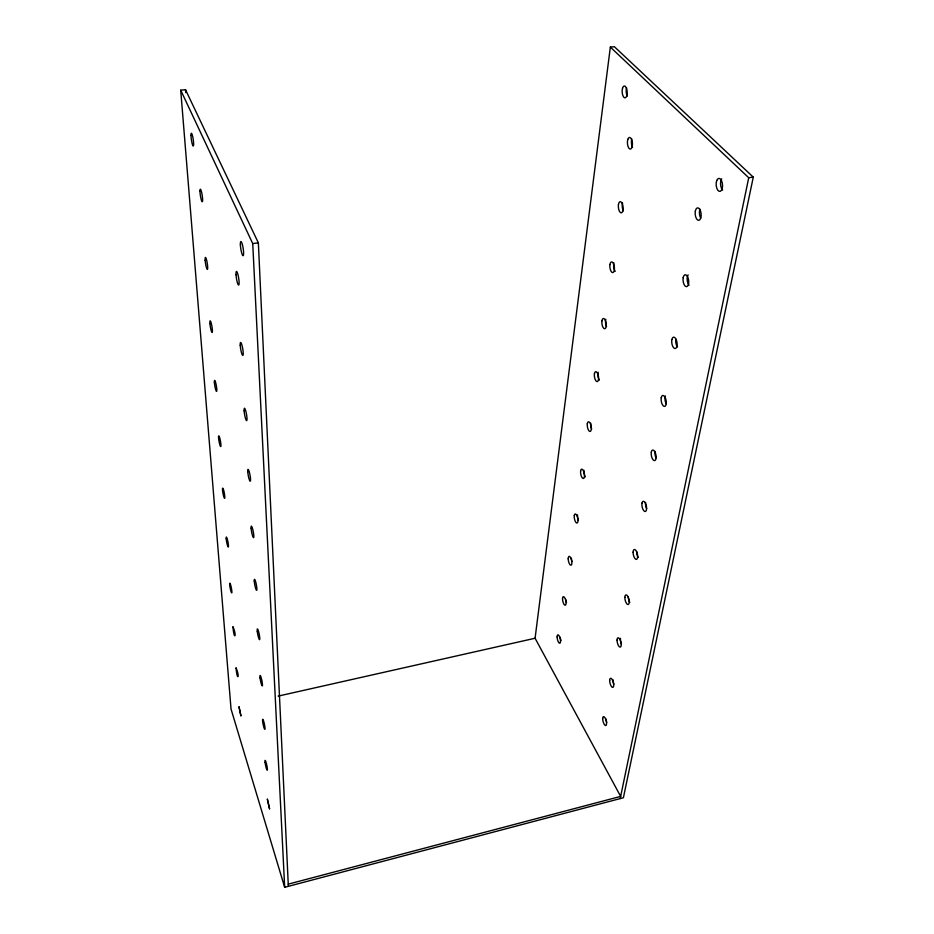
<?xml version="1.0" encoding="UTF-8"?>
<svg xmlns="http://www.w3.org/2000/svg" width="934" height="934" viewBox="0 0 934 934"><rect width="100%" height="100%" fill="white"/><g stroke="black" fill="none" stroke-linecap="round" stroke-linejoin="round"><path stroke-width="1.4" d="M288.256 884.136L620.655 796.398L535.077 638.249L610.346 47.097L614.362 46.7L753.283 177.145L623.398 797.741L284.672 887.3L231.025 708.999L180.717 90.189L185.516 89.711L258.356 242.828L288.349 886.331M620.211 798.582L748.729 177.752L610.346 47.097M278.157 696.11L535.077 638.249M180.717 90.189L252.729 243.576L258.356 242.828M748.729 177.752L753.283 177.145M185.516 89.711L185.738 92.618M252.729 243.576L284.672 887.3M632.551 147.222A5.873 2.522 85.8 0 1 631.781 139.003M623.328 210.839A5.616 2.382 84.4 0 1 622.569 202.947M615.237 271.339A5.406 2.253 83.1 0 1 613.93 262.909M606.551 326.526A5.207 2.137 81.9 0 1 605.816 319.241M599.418 380.138A5.044 2.02 80.9 0 1 598.18 372.257M591.689 429.01A4.892 1.903 79.9 0 1 590.767 423.149M585.349 476.865A4.752 1.798 79.1 0 1 583.983 470.316M578.438 520.436A4.623 1.705 78.4 0 1 577.551 514.926M571.947 561.509A4.507 1.611 77.8 0 1 571.41 558.147M566.529 602.5A4.401 1.529 77.2 0 1 565.7 599.254M561.03 640.455A4.308 1.448 76.7 0 1 560.213 637.268M700.698 218.054A6.269 2.989 84.9 0 1 699.94 209.239M689.035 285.209A6.013 2.814 83.2 0 1 688.125 274.888M677.512 346.969A5.779 2.639 81.7 0 1 675.819 339.065M666.129 403.733A5.569 2.475 80.3 0 1 665.405 395.993M656.053 457.835A5.394 2.323 79.2 0 1 655.061 451.379M646.597 508.633A5.23 2.183 78.2 0 1 645.627 502.399M638.237 557.411A5.079 2.055 77.4 0 1 636.649 551.469M629.831 602.453A4.95 1.926 76.7 0 1 628.302 596.651M621.39 644.005A4.833 1.81 76.1 0 1 620.503 638.331M613.907 684.213A4.717 1.716 75.6 0 1 612.949 679.648M606.808 722.297A4.612 1.611 75.2 0 1 605.933 718.9M722.612 190.104A6.538 3.211 85.8 0 1 721.69 178.849M627.344 96.109A5.966 2.533 86.8 0 1 626.551 87.761M232.975 626.877C234.084 641.588 237.166 635.587 232.975 626.877M236.08 667.973C237.108 681.855 240.19 677.033 236.08 667.973M239.022 706.875L240.902 715.783L239.022 706.875M267.369 799.224L269.552 808.809L267.369 799.224M627.788 139.446A5.873 2.51 85.7 0 0 629.82 149.02A5.873 2.51 85.7 0 0 632.178 141.326A5.873 2.51 85.7 0 0 627.788 139.446M618.436 204.628A5.627 2.37 84.3 0 0 621.285 212.87A5.627 2.37 84.3 0 0 622.534 204.301A5.627 2.37 84.3 0 0 618.436 204.628M609.925 264.544A5.406 2.242 83.1 0 0 612.669 272.635A5.406 2.242 83.1 0 0 613.836 264.602A5.406 2.242 83.1 0 0 609.925 264.544M601.928 320.829A5.219 2.125 81.9 0 0 604.578 328.78A5.219 2.125 81.9 0 0 605.676 321.226A5.219 2.125 81.9 0 0 601.928 320.829M594.409 373.81A5.044 2.008 80.9 0 0 596.966 381.621A5.044 2.008 80.9 0 0 598.005 374.511A5.044 2.008 80.9 0 0 594.409 373.81M587.311 423.756A4.892 1.891 79.9 0 0 589.786 431.438A4.892 1.891 79.9 0 0 590.767 424.725A4.892 1.891 79.9 0 0 587.311 423.756M580.621 470.934A4.752 1.786 79.1 0 0 583.014 478.477A4.752 1.786 79.1 0 0 583.937 472.137A4.752 1.786 79.1 0 0 580.621 470.934M574.282 515.556A4.623 1.693 78.4 0 0 576.593 522.982A4.623 1.693 78.4 0 0 577.469 516.969A4.623 1.693 78.4 0 0 574.282 515.556M568.211 558.789A4.518 1.599 77.8 0 0 570.966 565.222A4.518 1.599 77.8 0 0 570.966 558.392A4.518 1.599 77.8 0 0 568.211 558.789M562.525 598.869A4.401 1.518 77.2 0 0 565.187 605.244A4.401 1.518 77.2 0 0 565.175 598.694A4.401 1.518 77.2 0 0 562.525 598.869M557.119 636.93A4.308 1.436 76.8 0 0 559.699 643.257A4.308 1.436 76.8 0 0 559.676 636.953A4.308 1.436 76.8 0 0 557.119 636.93M695.328 211.119A6.281 2.977 84.8 0 0 698.69 220.354A6.281 2.977 84.8 0 0 700.477 210.804A6.281 2.977 84.8 0 0 695.328 211.119M683.174 277.643A6.013 2.79 83.1 0 0 686.397 286.691A6.013 2.79 83.1 0 0 688.054 277.807A6.013 2.79 83.1 0 0 683.174 277.643M671.838 339.696A5.779 2.627 81.6 0 0 674.92 348.569A5.779 2.627 81.6 0 0 676.473 340.268A5.779 2.627 81.6 0 0 671.838 339.696M661.237 397.709A5.581 2.463 80.3 0 0 664.202 406.407A5.581 2.463 80.3 0 0 665.65 398.643A5.581 2.463 80.3 0 0 661.237 397.709M651.302 452.068A5.394 2.312 79.2 0 0 654.162 460.602A5.394 2.312 79.2 0 0 655.516 453.317A5.394 2.312 79.2 0 0 651.302 452.068M641.985 503.111A5.23 2.172 78.2 0 0 644.729 511.47A5.23 2.172 78.2 0 0 646.013 504.629A5.23 2.172 78.2 0 0 641.985 503.111M633.1 552.192A5.09 2.043 77.4 0 0 636.416 559.419A5.09 2.043 77.4 0 0 636.614 551.714A5.09 2.043 77.4 0 0 633.1 552.192M624.846 597.386A4.95 1.915 76.7 0 0 628.033 604.555A4.95 1.915 76.7 0 0 628.197 597.188A4.95 1.915 76.7 0 0 624.846 597.386M617.047 640.059A4.833 1.81 76.1 0 0 620.129 647.145A4.833 1.81 76.1 0 0 620.258 640.105A4.833 1.81 76.1 0 0 617.047 640.059M609.668 680.407A4.717 1.705 75.6 0 0 612.646 687.424A4.717 1.705 75.6 0 0 612.762 680.676A4.717 1.705 75.6 0 0 609.668 680.407M602.687 718.608A4.612 1.599 75.2 0 0 605.559 725.555A4.612 1.599 75.2 0 0 605.652 719.087A4.612 1.599 75.2 0 0 602.687 718.608M716.74 180.507A6.538 3.187 85.7 0 0 719.04 191.272A6.538 3.187 85.7 0 0 722.286 182.901A6.538 3.187 85.7 0 0 716.74 180.507M622.534 88.17A5.966 2.522 86.7 0 0 624.566 97.801A5.966 2.522 86.7 0 0 626.924 89.746A5.966 2.522 86.7 0 0 622.534 88.17M265.081 762.448A5.079 0.607 78 0 0 267.159 770.258A5.079 0.607 78 0 0 266.318 763.241A5.079 0.607 78 0 0 265.081 762.448M262.641 721.457A5.207 0.654 78.2 0 0 264.777 729.372A5.207 0.654 78.2 0 0 263.902 722.017A5.207 0.654 78.2 0 0 262.641 721.457M229.682 584.707A4.974 0.607 78.9 0 0 231.55 592.798A4.974 0.607 78.9 0 0 231.095 586.634A4.974 0.607 78.9 0 0 229.682 584.707M260.049 677.921A5.347 0.689 78.4 0 0 262.244 685.93A5.347 0.689 78.4 0 0 261.333 678.224A5.347 0.689 78.4 0 0 260.049 677.921M226.203 538.731A5.114 0.642 79.1 0 0 228.118 546.974A5.114 0.642 79.1 0 0 227.639 540.436A5.114 0.642 79.1 0 0 226.203 538.731M257.294 631.582A5.511 0.736 78.6 0 0 259.547 639.697A5.511 0.736 78.6 0 0 258.601 631.594A5.511 0.736 78.6 0 0 257.294 631.582M222.514 489.918A5.277 0.689 79.4 0 0 224.487 498.324A5.277 0.689 79.4 0 0 223.962 491.366A5.277 0.689 79.4 0 0 222.514 489.918M254.258 581.006A5.686 0.794 78.9 0 0 256.441 590.241A5.686 0.794 78.9 0 0 256.033 583.19A5.686 0.794 78.9 0 0 254.258 581.006M218.579 437.999A5.464 0.724 79.7 0 0 220.611 446.569A5.464 0.724 79.7 0 0 220.062 439.167A5.464 0.724 79.7 0 0 218.579 437.999M251.106 528.154A5.873 0.841 79.2 0 0 253.371 537.599A5.873 0.841 79.2 0 0 252.927 530.045A5.873 0.841 79.2 0 0 251.106 528.154M214.4 382.66A5.662 0.771 80 0 0 216.49 391.416A5.662 0.771 80 0 0 215.894 383.512A5.662 0.771 80 0 0 214.4 382.66M247.743 471.542A6.083 0.911 79.5 0 0 250.067 481.208A6.083 0.911 79.5 0 0 249.6 473.106A6.083 0.911 79.5 0 0 247.743 471.542M209.928 323.584A5.884 0.817 80.4 0 0 212.076 332.504A5.884 0.817 80.4 0 0 211.458 324.051A5.884 0.817 80.4 0 0 209.928 323.584M244.124 410.773A6.328 0.969 79.9 0 0 246.529 420.65A6.328 0.969 79.9 0 0 246.027 411.941A6.328 0.969 79.9 0 0 244.124 410.773M205.153 260.341A6.129 0.876 80.8 0 0 207.36 269.447A6.129 0.876 80.8 0 0 206.694 260.388A6.129 0.876 80.8 0 0 205.153 260.341M240.236 345.358A6.608 1.039 80.3 0 0 242.723 355.457A6.608 1.039 80.3 0 0 242.186 346.07A6.608 1.039 80.3 0 0 240.236 345.358M199.958 191.143A6.421 0.934 81.2 0 0 202.036 201.639A6.421 0.934 81.2 0 0 201.907 193.548A6.421 0.934 81.2 0 0 199.958 191.143M236.033 274.748A6.923 1.121 80.8 0 0 238.614 285.08A6.923 1.121 80.8 0 0 238.03 274.923A6.923 1.121 80.8 0 0 236.033 274.748M190.98 135.43A6.526 0.934 81.5 0 0 193.069 145.984A6.526 0.934 81.5 0 0 192.883 137.473A6.526 0.934 81.5 0 0 190.98 135.43M240.388 245.047A7.227 1.214 81.1 0 0 243.073 255.729A7.227 1.214 81.1 0 0 242.49 244.977A7.227 1.214 81.1 0 0 240.388 245.047"/></g></svg>
